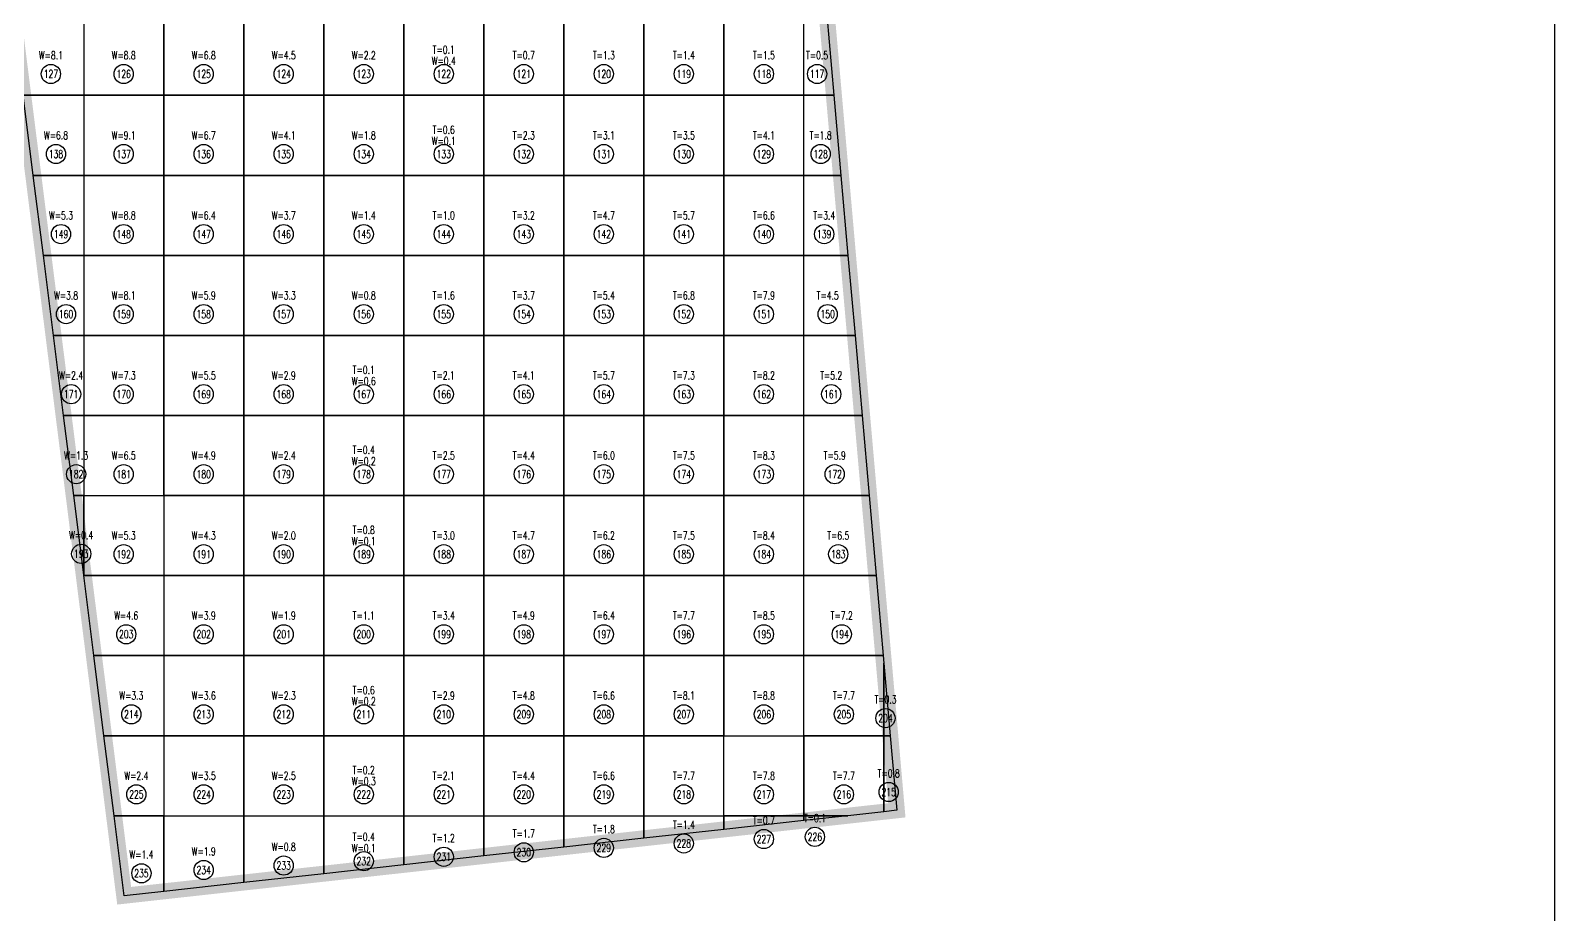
# Model space of a CAD drawing. Extents: x 4283 to 40403, y 1134 to 1764.
# Drawn here: x 15885.4 to 15972, y 1574.7 to 1624.9 of the extents above; entities that cross this region are included whole.
import ezdxf
from ezdxf.enums import TextEntityAlignment as Align

# ---------------------------------------------------------------- set-up
doc = ezdxf.new("R2010")
doc.units = 0
for name, color, linetype in [('tdz_17-5方格网', 2, 'Continuous'), ('tdz_17-5方格网计算', 7, 'Continuous'), ('tdz_土方计算图', 7, 'Continuous'), ('tdz_格田', 6, 'Continuous')]:
    doc.layers.add(name, color=color, linetype=linetype)
doc.styles.add('GLandNum', font='txt_____.ttf', dxfattribs={"width": 0.7, "height": 0.5})

msp = doc.modelspace()

# ---------------------------------------------------------------- linework, layer by layer
at = {"layer": 'tdz_17-5方格网', "linetype": 'Continuous'}
for points in [[(15884.431, 1625.722, 3084.859), (15888.44, 1625.722, 3084.795), (15888.44, 1621.176, 3084.819), (15885.005, 1621.176, 3084.844)], [(15888.44, 1625.722, 3084.795), (15888.44, 1621.176, 3084.819), (15892.986, 1621.176, 3084.695), (15892.986, 1625.722, 3084.672)], [(15892.986, 1625.722, 3084.672), (15892.986, 1621.176, 3084.695), (15897.531, 1621.176, 3084.539), (15897.531, 1625.722, 3084.551)], [(15897.531, 1625.722, 3084.551), (15897.531, 1621.176, 3084.539), (15902.077, 1621.176, 3084.397), (15902.077, 1625.722, 3084.409)], [(15902.077, 1625.722, 3084.409), (15902.077, 1621.176, 3084.397), (15906.622, 1621.176, 3084.25), (15906.622, 1625.722, 3084.272)], [(15906.622, 1625.722, 3084.272), (15906.622, 1621.176, 3084.25), (15911.168, 1621.176, 3084.121), (15911.168, 1625.722, 3084.179)], [(15911.168, 1625.722, 3084.179), (15911.168, 1621.176, 3084.121), (15915.713, 1621.176, 3084.028), (15915.713, 1625.722, 3084.085)], [(15915.713, 1625.722, 3084.085), (15915.713, 1621.176, 3084.028), (15920.259, 1621.176, 3083.976), (15920.259, 1625.722, 3084.009)], [(15920.259, 1625.722, 3084.009), (15920.259, 1621.176, 3083.976), (15924.804, 1621.176, 3083.907), (15924.804, 1625.722, 3083.96)], [(15924.804, 1625.722, 3083.96), (15924.804, 1621.176, 3083.907), (15929.349, 1621.176, 3083.821), (15929.349, 1625.722, 3083.912)], [(15929.349, 1625.722, 3083.912), (15930.655, 1625.722, 3083.909), (15931.055, 1621.176, 3083.808), (15929.349, 1621.176, 3083.821)], [(15885.005, 1621.176, 3084.844), (15888.44, 1621.176, 3084.819), (15888.44, 1616.631, 3084.826), (15885.578, 1616.631, 3084.829)], [(15888.44, 1621.176, 3084.819), (15888.44, 1616.631, 3084.826), (15892.986, 1616.631, 3084.699), (15892.986, 1621.176, 3084.695)], [(15892.986, 1621.176, 3084.695), (15892.986, 1616.631, 3084.699), (15897.531, 1616.631, 3084.527), (15897.531, 1621.176, 3084.539)], [(15897.531, 1621.176, 3084.539), (15897.531, 1616.631, 3084.527), (15902.077, 1616.631, 3084.385), (15902.077, 1621.176, 3084.397)], [(15902.077, 1621.176, 3084.397), (15902.077, 1616.631, 3084.385), (15906.622, 1616.631, 3084.244), (15906.622, 1621.176, 3084.25)], [(15906.622, 1621.176, 3084.25), (15906.622, 1616.631, 3084.244), (15911.168, 1616.631, 3084.095), (15911.168, 1621.176, 3084.121)], [(15911.168, 1621.176, 3084.121), (15911.168, 1616.631, 3084.095), (15915.713, 1616.631, 3083.97), (15915.713, 1621.176, 3084.028)], [(15915.713, 1621.176, 3084.028), (15915.713, 1616.631, 3083.97), (15920.259, 1616.631, 3083.885), (15920.259, 1621.176, 3083.976)], [(15920.259, 1621.176, 3083.976), (15920.259, 1616.631, 3083.885), (15924.804, 1616.631, 3083.798), (15924.804, 1621.176, 3083.907)], [(15924.804, 1621.176, 3083.907), (15924.804, 1616.631, 3083.798), (15929.349, 1616.631, 3083.712), (15929.349, 1621.176, 3083.821)], [(15929.349, 1621.176, 3083.821), (15931.055, 1621.176, 3083.808), (15931.456, 1616.631, 3083.695), (15929.349, 1616.631, 3083.712)], [(15885.578, 1616.631, 3084.829), (15888.44, 1616.631, 3084.826), (15888.44, 1612.085, 3084.802), (15886.152, 1612.085, 3084.802)], [(15888.44, 1616.631, 3084.826), (15888.44, 1612.085, 3084.802), (15892.986, 1612.085, 3084.684), (15892.986, 1616.631, 3084.699)], [(15892.986, 1616.631, 3084.699), (15892.986, 1612.085, 3084.684), (15897.531, 1612.085, 3084.518), (15897.531, 1616.631, 3084.527)], [(15897.531, 1616.631, 3084.527), (15897.531, 1612.085, 3084.518), (15902.077, 1612.085, 3084.374), (15902.077, 1616.631, 3084.385)], [(15902.077, 1616.631, 3084.385), (15902.077, 1612.085, 3084.374), (15906.622, 1612.085, 3084.229), (15906.622, 1616.631, 3084.244)], [(15906.622, 1616.631, 3084.244), (15906.622, 1612.085, 3084.229), (15911.168, 1612.085, 3084.078), (15911.168, 1616.631, 3084.095)], [(15911.168, 1616.631, 3084.095), (15911.168, 1612.085, 3084.078), (15915.713, 1612.085, 3083.952), (15915.713, 1616.631, 3083.97)], [(15915.713, 1616.631, 3083.97), (15915.713, 1612.085, 3083.952), (15920.259, 1612.085, 3083.836), (15920.259, 1616.631, 3083.885)], [(15920.259, 1616.631, 3083.885), (15920.259, 1612.085, 3083.836), (15924.804, 1612.085, 3083.738), (15924.804, 1616.631, 3083.798)], [(15924.804, 1616.631, 3083.798), (15924.804, 1612.085, 3083.738), (15929.349, 1612.085, 3083.641), (15929.349, 1616.631, 3083.712)], [(15929.349, 1616.631, 3083.712), (15931.456, 1616.631, 3083.695), (15931.856, 1612.085, 3083.636), (15929.349, 1612.085, 3083.641)], [(15886.152, 1612.085, 3084.802), (15888.44, 1612.085, 3084.802), (15888.44, 1607.54, 3084.77), (15886.725, 1607.54, 3084.77)], [(15888.44, 1612.085, 3084.802), (15888.44, 1607.54, 3084.77), (15892.986, 1607.54, 3084.672), (15892.986, 1612.085, 3084.684)], [(15892.986, 1612.085, 3084.684), (15892.986, 1607.54, 3084.672), (15897.531, 1607.54, 3084.505), (15897.531, 1612.085, 3084.518)], [(15897.531, 1612.085, 3084.518), (15897.531, 1607.54, 3084.505), (15902.077, 1607.54, 3084.365), (15902.077, 1612.085, 3084.374)], [(15902.077, 1612.085, 3084.374), (15902.077, 1607.54, 3084.365), (15906.622, 1607.54, 3084.212), (15906.622, 1612.085, 3084.229)], [(15906.622, 1612.085, 3084.229), (15906.622, 1607.54, 3084.212), (15911.168, 1607.54, 3084.061), (15911.168, 1612.085, 3084.078)], [(15911.168, 1612.085, 3084.078), (15911.168, 1607.54, 3084.061), (15915.713, 1607.54, 3083.943), (15915.713, 1612.085, 3083.952)], [(15915.713, 1612.085, 3083.952), (15915.713, 1607.54, 3083.943), (15920.259, 1607.54, 3083.825), (15920.259, 1612.085, 3083.836)], [(15920.259, 1612.085, 3083.836), (15920.259, 1607.54, 3083.825), (15924.804, 1607.54, 3083.705), (15924.804, 1612.085, 3083.738)], [(15924.804, 1612.085, 3083.738), (15924.804, 1607.54, 3083.705), (15929.349, 1607.54, 3083.636), (15929.349, 1612.085, 3083.641)], [(15929.349, 1612.085, 3083.641), (15931.856, 1612.085, 3083.636), (15932.256, 1607.54, 3083.636), (15929.349, 1607.54, 3083.636)], [(15886.725, 1607.54, 3084.77), (15888.44, 1607.54, 3084.77), (15888.44, 1602.994, 3084.737), (15887.299, 1602.994, 3084.738)], [(15888.44, 1607.54, 3084.77), (15888.44, 1602.994, 3084.737), (15892.986, 1602.994, 3084.652), (15892.986, 1607.54, 3084.672)], [(15892.986, 1607.54, 3084.672), (15892.986, 1602.994, 3084.652), (15897.531, 1602.994, 3084.496), (15897.531, 1607.54, 3084.505)], [(15897.531, 1607.54, 3084.505), (15897.531, 1602.994, 3084.496), (15902.077, 1602.994, 3084.347), (15902.077, 1607.54, 3084.365)], [(15902.077, 1607.54, 3084.365), (15902.077, 1602.994, 3084.347), (15906.622, 1602.994, 3084.194), (15906.622, 1607.54, 3084.212)], [(15906.622, 1607.54, 3084.212), (15906.622, 1602.994, 3084.194), (15911.168, 1602.994, 3084.052), (15911.168, 1607.54, 3084.061)], [(15911.168, 1607.54, 3084.061), (15911.168, 1602.994, 3084.052), (15915.713, 1602.994, 3083.934), (15915.713, 1607.54, 3083.943)], [(15915.713, 1607.54, 3083.943), (15915.713, 1602.994, 3083.934), (15920.259, 1602.994, 3083.815), (15920.259, 1607.54, 3083.825)], [(15920.259, 1607.54, 3083.825), (15920.259, 1602.994, 3083.815), (15924.804, 1602.994, 3083.699), (15924.804, 1607.54, 3083.705)], [(15924.804, 1607.54, 3083.705), (15924.804, 1602.994, 3083.699), (15929.349, 1602.994, 3083.636), (15929.349, 1607.54, 3083.636)], [(15929.349, 1607.54, 3083.636), (15932.256, 1607.54, 3083.636), (15932.656, 1602.994, 3083.636), (15929.349, 1602.994, 3083.636)], [(15887.299, 1602.994, 3084.738), (15888.44, 1602.994, 3084.737), (15888.44, 1598.449, 3084.705), (15887.873, 1598.449, 3084.705)], [(15888.44, 1602.994, 3084.737), (15888.44, 1598.449, 3084.705), (15892.986, 1598.449, 3084.623), (15892.986, 1602.994, 3084.652)], [(15892.986, 1602.994, 3084.652), (15892.986, 1598.449, 3084.623), (15897.531, 1598.449, 3084.482), (15897.531, 1602.994, 3084.496)], [(15897.531, 1602.994, 3084.496), (15897.531, 1598.449, 3084.482), (15902.077, 1598.449, 3084.329), (15902.077, 1602.994, 3084.347)], [(15902.077, 1602.994, 3084.347), (15902.077, 1598.449, 3084.329), (15906.622, 1598.449, 3084.176), (15906.622, 1602.994, 3084.194)], [(15906.622, 1602.994, 3084.194), (15906.622, 1598.449, 3084.176), (15911.168, 1598.449, 3084.043), (15911.168, 1602.994, 3084.052)], [(15911.168, 1602.994, 3084.052), (15911.168, 1598.449, 3084.043), (15915.713, 1598.449, 3083.925), (15915.713, 1602.994, 3083.934)], [(15915.713, 1602.994, 3083.934), (15915.713, 1598.449, 3083.925), (15920.259, 1598.449, 3083.811), (15920.259, 1602.994, 3083.815)], [(15920.259, 1602.994, 3083.815), (15920.259, 1598.449, 3083.811), (15924.804, 1598.449, 3083.707), (15924.804, 1602.994, 3083.699)], [(15924.804, 1602.994, 3083.699), (15924.804, 1598.449, 3083.707), (15929.349, 1598.449, 3083.636), (15929.349, 1602.994, 3083.636)], [(15929.349, 1602.994, 3083.636), (15932.656, 1602.994, 3083.636), (15933.057, 1598.449, 3083.636), (15929.349, 1598.449, 3083.636)], [(15887.873, 1598.449, 3084.705), (15888.44, 1598.449, 3084.705), (15888.44, 1593.949, 3084.674)], [(15888.44, 1593.949, 3084.674), (15888.44, 1598.449, 3084.705), (15892.986, 1598.449, 3084.623), (15892.986, 1593.903, 3084.595), (15888.446, 1593.903, 3084.674)], [(15892.986, 1598.449, 3084.623), (15892.986, 1593.903, 3084.595), (15897.531, 1593.903, 3084.484), (15897.531, 1598.449, 3084.482)], [(15897.531, 1598.449, 3084.482), (15897.531, 1593.903, 3084.484), (15902.077, 1593.903, 3084.312), (15902.077, 1598.449, 3084.329)], [(15902.077, 1598.449, 3084.329), (15902.077, 1593.903, 3084.312), (15906.622, 1593.903, 3084.159), (15906.622, 1598.449, 3084.176)], [(15906.622, 1598.449, 3084.176), (15906.622, 1593.903, 3084.159), (15911.168, 1593.903, 3084.034), (15911.168, 1598.449, 3084.043)], [(15911.168, 1598.449, 3084.043), (15911.168, 1593.903, 3084.034), (15915.713, 1593.903, 3083.922), (15915.713, 1598.449, 3083.925)], [(15915.713, 1598.449, 3083.925), (15915.713, 1593.903, 3083.922), (15920.259, 1593.903, 3083.818), (15920.259, 1598.449, 3083.811)], [(15920.259, 1598.449, 3083.811), (15920.259, 1593.903, 3083.818), (15924.804, 1593.903, 3083.707), (15924.804, 1598.449, 3083.707)], [(15924.804, 1598.449, 3083.707), (15924.804, 1593.903, 3083.707), (15929.349, 1593.903, 3083.636), (15929.349, 1598.449, 3083.636)], [(15929.349, 1598.449, 3083.636), (15933.057, 1598.449, 3083.636), (15933.457, 1593.903, 3083.636), (15929.349, 1593.903, 3083.636)], [(15888.446, 1593.903, 3084.674), (15892.986, 1593.903, 3084.595), (15892.986, 1589.358, 3084.566), (15889.02, 1589.358, 3084.642)], [(15892.986, 1593.903, 3084.595), (15892.986, 1589.358, 3084.566), (15897.531, 1589.358, 3084.486), (15897.531, 1593.903, 3084.484)], [(15897.531, 1593.903, 3084.484), (15897.531, 1589.358, 3084.486), (15902.077, 1589.358, 3084.33), (15902.077, 1593.903, 3084.312)], [(15902.077, 1593.903, 3084.312), (15902.077, 1589.358, 3084.33), (15906.622, 1589.358, 3084.143), (15906.622, 1593.903, 3084.159)], [(15906.622, 1593.903, 3084.159), (15906.622, 1589.358, 3084.143), (15911.168, 1589.358, 3084.032), (15911.168, 1593.903, 3084.034)], [(15911.168, 1593.903, 3084.034), (15911.168, 1589.358, 3084.032), (15915.713, 1589.358, 3083.92), (15915.713, 1593.903, 3083.922)], [(15915.713, 1593.903, 3083.922), (15915.713, 1589.358, 3083.92), (15920.259, 1589.358, 3083.807), (15920.259, 1593.903, 3083.818)], [(15920.259, 1593.903, 3083.818), (15920.259, 1589.358, 3083.807), (15924.804, 1589.358, 3083.697), (15924.804, 1593.903, 3083.707)], [(15924.804, 1593.903, 3083.707), (15924.804, 1589.358, 3083.697), (15929.349, 1589.358, 3083.636), (15929.349, 1593.903, 3083.636)], [(15929.349, 1593.903, 3083.636), (15933.457, 1593.903, 3083.636), (15933.857, 1589.358, 3083.636), (15929.349, 1589.358, 3083.636)], [(15889.02, 1589.358, 3084.642), (15892.986, 1589.358, 3084.566), (15892.986, 1584.812, 3084.545), (15889.593, 1584.812, 3084.61)], [(15892.986, 1589.358, 3084.566), (15892.986, 1584.812, 3084.545), (15897.531, 1584.812, 3084.515), (15897.531, 1589.358, 3084.486)], [(15897.531, 1589.358, 3084.486), (15897.531, 1584.812, 3084.515), (15902.077, 1584.812, 3084.351), (15902.077, 1589.358, 3084.33)], [(15902.077, 1589.358, 3084.33), (15902.077, 1584.812, 3084.351), (15906.622, 1584.812, 3084.211), (15906.622, 1589.358, 3084.143)], [(15906.622, 1589.358, 3084.143), (15906.622, 1584.812, 3084.211), (15911.168, 1584.812, 3084.071), (15911.168, 1589.358, 3084.032)], [(15911.168, 1589.358, 3084.032), (15911.168, 1584.812, 3084.071), (15915.713, 1584.812, 3083.915), (15915.713, 1589.358, 3083.92)], [(15915.713, 1589.358, 3083.92), (15915.713, 1584.812, 3083.915), (15920.259, 1584.812, 3083.802), (15920.259, 1589.358, 3083.807)], [(15920.259, 1589.358, 3083.807), (15920.259, 1584.812, 3083.802), (15924.804, 1584.812, 3083.69), (15924.804, 1589.358, 3083.697)], [(15924.804, 1589.358, 3083.697), (15924.804, 1584.812, 3083.69), (15929.349, 1584.812, 3083.636), (15929.349, 1589.358, 3083.636)], [(15933.895, 1588.929, 3083.636), (15933.895, 1584.812, 3083.636), (15929.349, 1584.812, 3083.636), (15929.349, 1589.358, 3083.636), (15933.857, 1589.358, 3083.636)], [(15934.257, 1584.812, 3083.636), (15933.895, 1584.812, 3083.636), (15933.895, 1588.929, 3083.636)], [(15889.593, 1584.812, 3084.61), (15892.986, 1584.812, 3084.545), (15892.986, 1580.267, 3084.545), (15890.167, 1580.267, 3084.577)], [(15892.986, 1584.812, 3084.545), (15892.986, 1580.267, 3084.545), (15897.531, 1580.267, 3084.496), (15897.531, 1584.812, 3084.515)], [(15897.531, 1584.812, 3084.515), (15897.531, 1580.267, 3084.496), (15902.077, 1580.267, 3084.358), (15902.077, 1584.812, 3084.351)], [(15902.077, 1584.812, 3084.351), (15902.077, 1580.267, 3084.358), (15906.622, 1580.267, 3084.219), (15906.622, 1584.812, 3084.211)], [(15906.622, 1584.812, 3084.211), (15906.622, 1580.267, 3084.219), (15911.168, 1580.267, 3084.081), (15911.168, 1584.812, 3084.071)], [(15911.168, 1584.812, 3084.071), (15911.168, 1580.267, 3084.081), (15915.713, 1580.267, 3083.943), (15915.713, 1584.812, 3083.915)], [(15915.713, 1584.812, 3083.915), (15915.713, 1580.267, 3083.943), (15920.259, 1580.267, 3083.805), (15920.259, 1584.812, 3083.802)], [(15920.259, 1584.812, 3083.802), (15920.259, 1580.267, 3083.805), (15924.804, 1580.267, 3083.761), (15924.804, 1584.812, 3083.69)], [(15924.804, 1580.267, 3083.761), (15924.804, 1584.812, 3083.69), (15929.349, 1584.812, 3083.636), (15929.349, 1580.267, 3083.717)], [(15931.854, 1580.267, 3083.694), (15929.349, 1580.267, 3083.717), (15929.349, 1584.812, 3083.636), (15933.895, 1584.812, 3083.636), (15933.895, 1580.493, 3083.652)], [(15933.895, 1584.812, 3083.636), (15934.257, 1584.812, 3083.636), (15934.631, 1580.574, 3083.636), (15933.895, 1580.493, 3083.652)], [(15890.167, 1580.267, 3084.577), (15892.986, 1580.267, 3084.545), (15892.986, 1575.97, 3084.499), (15890.741, 1575.722, 3084.545)], [(15892.986, 1575.97, 3084.499), (15892.986, 1580.267, 3084.545), (15897.531, 1580.267, 3084.496), (15897.531, 1576.472, 3084.405)], [(15897.531, 1576.472, 3084.405), (15897.531, 1580.267, 3084.496), (15902.077, 1580.267, 3084.358), (15902.077, 1576.975, 3084.311)], [(15902.077, 1576.975, 3084.311), (15902.077, 1580.267, 3084.358), (15906.622, 1580.267, 3084.219), (15906.622, 1577.477, 3084.216)], [(15906.622, 1577.477, 3084.216), (15906.622, 1580.267, 3084.219), (15911.168, 1580.267, 3084.081), (15911.168, 1577.98, 3084.123)], [(15911.168, 1577.98, 3084.123), (15911.168, 1580.267, 3084.081), (15915.713, 1580.267, 3083.943), (15915.713, 1578.482, 3084.028)], [(15915.713, 1578.482, 3084.028), (15915.713, 1580.267, 3083.943), (15920.259, 1580.267, 3083.805), (15920.259, 1578.985, 3083.934)], [(15920.259, 1578.985, 3083.934), (15920.259, 1580.267, 3083.805), (15924.804, 1580.267, 3083.761), (15924.804, 1579.488, 3083.84)], [(15924.804, 1579.488, 3083.84), (15924.804, 1580.267, 3083.761), (15929.349, 1580.267, 3083.717), (15929.349, 1579.99, 3083.745)], [(15929.349, 1580.267, 3083.717), (15931.854, 1580.267, 3083.694), (15929.349, 1579.99, 3083.745)]]:
    msp.add_polyline3d(points, close=True, dxfattribs=at)
at = {"layer": 'tdz_17-5方格网计算', "color": 7, "linetype": 'Continuous'}
for centre in [(15886.579, 1622.388), (15890.713, 1622.388), (15895.259, 1622.388), (15899.804, 1622.388), (15904.349, 1622.388), (15908.895, 1622.388), (15913.44, 1622.388), (15917.986, 1622.388), (15922.531, 1622.388), (15927.077, 1622.388), (15930.102, 1622.388), (15886.866, 1617.843), (15890.713, 1617.843), (15895.259, 1617.843), (15899.804, 1617.843), (15904.349, 1617.843), (15908.895, 1617.843), (15913.44, 1617.843), (15917.986, 1617.843), (15922.531, 1617.843), (15927.077, 1617.843), (15930.303, 1617.843), (15887.153, 1613.297), (15890.713, 1613.297), (15895.259, 1613.297), (15899.804, 1613.297), (15904.349, 1613.297), (15908.895, 1613.297), (15913.44, 1613.297), (15917.986, 1613.297), (15922.531, 1613.297), (15927.077, 1613.297), (15930.503, 1613.297), (15887.439, 1608.752), (15890.713, 1608.752), (15895.259, 1608.752), (15899.804, 1608.752), (15904.349, 1608.752), (15908.895, 1608.752), (15913.44, 1608.752), (15917.986, 1608.752), (15922.531, 1608.752), (15927.077, 1608.752), (15930.703, 1608.752), (15887.726, 1604.206), (15890.713, 1604.206), (15895.259, 1604.206), (15899.804, 1604.206), (15904.349, 1604.206), (15908.895, 1604.206), (15913.44, 1604.206), (15917.986, 1604.206), (15922.531, 1604.206), (15927.077, 1604.206), (15930.903, 1604.206), (15888.013, 1599.661), (15890.713, 1599.661), (15895.259, 1599.661), (15899.804, 1599.661), (15904.349, 1599.661), (15908.895, 1599.661), (15913.44, 1599.661), (15917.986, 1599.661), (15922.531, 1599.661), (15927.077, 1599.661), (15931.103, 1599.661), (15888.298, 1595.138), (15890.713, 1595.115), (15895.259, 1595.115), (15899.804, 1595.115), (15904.349, 1595.115), (15908.895, 1595.115), (15913.44, 1595.115), (15917.986, 1595.115), (15922.531, 1595.115), (15927.077, 1595.115), (15931.303, 1595.115), (15890.859, 1590.57), (15895.259, 1590.57), (15899.804, 1590.57), (15904.349, 1590.57), (15908.895, 1590.57), (15913.44, 1590.57), (15917.986, 1590.57), (15922.531, 1590.57), (15927.077, 1590.57), (15931.503, 1590.57), (15891.146, 1586.025), (15895.259, 1586.025), (15899.804, 1586.025), (15904.349, 1586.025), (15908.895, 1586.025), (15913.44, 1586.025), (15917.986, 1586.025), (15922.531, 1586.025), (15927.077, 1586.025), (15931.622, 1586.025), (15933.986, 1585.81), (15891.433, 1581.479), (15895.259, 1581.479), (15899.804, 1581.479), (15904.349, 1581.479), (15908.895, 1581.479), (15913.44, 1581.479), (15917.986, 1581.479), (15922.531, 1581.479), (15927.077, 1581.479), (15931.622, 1581.479), (15934.169, 1581.612), (15922.531, 1578.691), (15927.077, 1578.942), (15929.976, 1579.068), (15904.349, 1577.686), (15908.895, 1577.937), (15913.44, 1578.188), (15917.986, 1578.44), (15891.72, 1576.996), (15895.259, 1577.183), (15899.804, 1577.435)]:
    msp.add_circle(centre, 0.545, dxfattribs=at)
at = {"layer": 'tdz_土方计算图', "linetype": 'Continuous'}
msp.add_lwpolyline([(15971.99, 1674.092), (15971.99, 1514.092)], dxfattribs=at)
at = {"layer": 'tdz_格田', "linetype": 'Continuous', "lineweight": 60, "const_width": 0.909}
msp.add_lwpolyline([(15890.741, 1575.722), (15879.349, 1665.989), (15926.539, 1672.463), (15934.631, 1580.574), (15890.741, 1575.722)], close=True, dxfattribs=at)

# ---------------------------------------------------------------- texts
at = {"layer": 'tdz_17-5方格网计算', "color": 173, "linetype": 'Continuous', "style": 'GLandNum', "width": 0.7}
for s, p in [('W=8.1', (15886.579, 1623.449)), ('W=8.8', (15890.713, 1623.449)), ('W=6.8', (15895.259, 1623.449)), ('W=4.5', (15899.804, 1623.449)), ('W=2.2', (15904.349, 1623.449)), ('W=0.4', (15908.895, 1623.131)), ('W=6.8', (15886.866, 1618.903)), ('W=9.1', (15890.713, 1618.903)), ('W=6.7', (15895.259, 1618.903)), ('W=4.1', (15899.804, 1618.903)), ('W=1.8', (15904.349, 1618.903)), ('W=0.1', (15908.895, 1618.585)), ('W=5.3', (15887.153, 1614.358)), ('W=8.8', (15890.713, 1614.358)), ('W=6.4', (15895.259, 1614.358)), ('W=3.7', (15899.804, 1614.358)), ('W=1.4', (15904.349, 1614.358)), ('W=3.8', (15887.439, 1609.812)), ('W=8.1', (15890.713, 1609.812)), ('W=5.9', (15895.259, 1609.812)), ('W=3.3', (15899.804, 1609.812)), ('W=0.8', (15904.349, 1609.812)), ('W=2.4', (15887.726, 1605.267)), ('W=7.3', (15890.713, 1605.267)), ('W=5.5', (15895.259, 1605.267)), ('W=2.9', (15899.804, 1605.267)), ('W=0.6', (15904.349, 1604.949)), ('W=1.3', (15888.013, 1600.722)), ('W=6.5', (15890.713, 1600.722)), ('W=4.9', (15895.259, 1600.722)), ('W=2.4', (15899.804, 1600.722)), ('W=0.2', (15904.349, 1600.403)), ('W=0.4', (15888.298, 1596.199)), ('W=5.3', (15890.713, 1596.176)), ('W=4.3', (15895.259, 1596.176)), ('W=2.0', (15899.804, 1596.176)), ('W=0.1', (15904.349, 1595.858)), ('W=4.6', (15890.859, 1591.631)), ('W=3.9', (15895.259, 1591.631)), ('W=1.9', (15899.804, 1591.631)), ('W=3.3', (15891.146, 1587.085)), ('W=3.6', (15895.259, 1587.085)), ('W=2.3', (15899.804, 1587.085)), ('W=0.2', (15904.349, 1586.767)), ('W=2.4', (15891.433, 1582.54)), ('W=3.5', (15895.259, 1582.54)), ('W=2.5', (15899.804, 1582.54)), ('W=0.3', (15904.349, 1582.222)), ('W=1.4', (15891.72, 1578.056)), ('W=1.9', (15895.259, 1578.244)), ('W=0.8', (15899.804, 1578.495)), ('W=0.1', (15904.349, 1578.428))]:
    msp.add_text(s, height=0.4545, dxfattribs=at).set_placement(p, align=Align.MIDDLE_CENTER)
at = {"layer": 'tdz_17-5方格网计算', "color": 2, "linetype": 'Continuous', "style": 'GLandNum', "width": 0.7}
for s, p in [('T=0.1', (15908.895, 1623.767)), ('T=0.7', (15913.44, 1623.449)), ('T=1.3', (15917.986, 1623.449)), ('T=1.4', (15922.531, 1623.449)), ('T=1.5', (15927.077, 1623.449)), ('T=0.5', (15930.102, 1623.449)), ('T=0.6', (15908.895, 1619.222)), ('T=2.3', (15913.44, 1618.903)), ('T=3.1', (15917.986, 1618.903)), ('T=3.5', (15922.531, 1618.903)), ('T=4.1', (15927.077, 1618.903)), ('T=1.8', (15930.303, 1618.903)), ('T=1.0', (15908.895, 1614.358)), ('T=3.2', (15913.44, 1614.358)), ('T=4.7', (15917.986, 1614.358)), ('T=5.7', (15922.531, 1614.358)), ('T=6.6', (15927.077, 1614.358)), ('T=3.4', (15930.503, 1614.358)), ('T=1.6', (15908.895, 1609.812)), ('T=3.7', (15913.44, 1609.812)), ('T=5.4', (15917.986, 1609.812)), ('T=6.8', (15922.531, 1609.812)), ('T=7.9', (15927.077, 1609.812)), ('T=4.5', (15930.703, 1609.812)), ('T=0.1', (15904.349, 1605.585)), ('T=2.1', (15908.895, 1605.267)), ('T=4.1', (15913.44, 1605.267)), ('T=5.7', (15917.986, 1605.267)), ('T=7.3', (15922.531, 1605.267)), ('T=8.2', (15927.077, 1605.267)), ('T=5.2', (15930.903, 1605.267)), ('T=0.4', (15904.349, 1601.04)), ('T=2.5', (15908.895, 1600.722)), ('T=4.4', (15913.44, 1600.722)), ('T=6.0', (15917.986, 1600.722)), ('T=7.5', (15922.531, 1600.722)), ('T=8.3', (15927.077, 1600.722)), ('T=5.9', (15931.103, 1600.722)), ('T=0.8', (15904.349, 1596.494)), ('T=3.0', (15908.895, 1596.176)), ('T=4.7', (15913.44, 1596.176)), ('T=6.2', (15917.986, 1596.176)), ('T=7.5', (15922.531, 1596.176)), ('T=8.4', (15927.077, 1596.176)), ('T=6.5', (15931.303, 1596.176)), ('T=1.1', (15904.349, 1591.631)), ('T=3.4', (15908.895, 1591.631)), ('T=4.9', (15913.44, 1591.631)), ('T=6.4', (15917.986, 1591.631)), ('T=7.7', (15922.531, 1591.631)), ('T=8.5', (15927.077, 1591.631)), ('T=7.2', (15931.503, 1591.631)), ('T=0.6', (15904.349, 1587.403)), ('T=2.9', (15908.895, 1587.085)), ('T=4.8', (15913.44, 1587.085)), ('T=6.6', (15917.986, 1587.085)), ('T=8.1', (15922.531, 1587.085)), ('T=8.8', (15927.077, 1587.085)), ('T=7.7', (15931.622, 1587.085)), ('T=0.3', (15933.986, 1586.871)), ('T=0.2', (15904.349, 1582.858)), ('T=2.1', (15908.895, 1582.54)), ('T=4.4', (15913.44, 1582.54)), ('T=6.6', (15917.986, 1582.54)), ('T=7.7', (15922.531, 1582.54)), ('T=7.8', (15927.077, 1582.54)), ('T=7.7', (15931.622, 1582.54)), ('T=0.8', (15934.169, 1582.673)), ('T=1.4', (15922.531, 1579.752)), ('T=0.7', (15927.077, 1580.003)), ('T=0.1', (15929.976, 1580.129)), ('T=0.4', (15904.349, 1579.065)), ('T=1.2', (15908.895, 1578.998)), ('T=1.7', (15913.44, 1579.249)), ('T=1.8', (15917.986, 1579.5))]:
    msp.add_text(s, height=0.4545, dxfattribs=at).set_placement(p, align=Align.MIDDLE_CENTER)
at = {"layer": 'tdz_17-5方格网计算', "color": 7, "linetype": 'Continuous', "style": 'GLandNum', "width": 0.7}
for s, p in [('127', (15886.579, 1622.388)), ('126', (15890.713, 1622.388)), ('125', (15895.259, 1622.388)), ('124', (15899.804, 1622.388)), ('123', (15904.349, 1622.388)), ('122', (15908.895, 1622.388)), ('121', (15913.44, 1622.388)), ('120', (15917.986, 1622.388)), ('119', (15922.531, 1622.388)), ('118', (15927.077, 1622.388)), ('117', (15930.102, 1622.388)), ('138', (15886.866, 1617.843)), ('137', (15890.713, 1617.843)), ('136', (15895.259, 1617.843)), ('135', (15899.804, 1617.843)), ('134', (15904.349, 1617.843)), ('133', (15908.895, 1617.843)), ('132', (15913.44, 1617.843)), ('131', (15917.986, 1617.843)), ('130', (15922.531, 1617.843)), ('129', (15927.077, 1617.843)), ('128', (15930.303, 1617.843)), ('149', (15887.153, 1613.297)), ('148', (15890.713, 1613.297)), ('147', (15895.259, 1613.297)), ('146', (15899.804, 1613.297)), ('145', (15904.349, 1613.297)), ('144', (15908.895, 1613.297)), ('143', (15913.44, 1613.297)), ('142', (15917.986, 1613.297)), ('141', (15922.531, 1613.297)), ('140', (15927.077, 1613.297)), ('139', (15930.503, 1613.297)), ('160', (15887.439, 1608.752)), ('159', (15890.713, 1608.752)), ('158', (15895.259, 1608.752)), ('157', (15899.804, 1608.752)), ('156', (15904.349, 1608.752)), ('155', (15908.895, 1608.752)), ('154', (15913.44, 1608.752)), ('153', (15917.986, 1608.752)), ('152', (15922.531, 1608.752)), ('151', (15927.077, 1608.752)), ('150', (15930.703, 1608.752)), ('171', (15887.726, 1604.206)), ('170', (15890.713, 1604.206)), ('169', (15895.259, 1604.206)), ('168', (15899.804, 1604.206)), ('167', (15904.349, 1604.206)), ('166', (15908.895, 1604.206)), ('165', (15913.44, 1604.206)), ('164', (15917.986, 1604.206)), ('163', (15922.531, 1604.206)), ('162', (15927.077, 1604.206)), ('161', (15930.903, 1604.206)), ('182', (15888.013, 1599.661)), ('181', (15890.713, 1599.661)), ('180', (15895.259, 1599.661)), ('179', (15899.804, 1599.661)), ('178', (15904.349, 1599.661)), ('177', (15908.895, 1599.661)), ('176', (15913.44, 1599.661)), ('175', (15917.986, 1599.661)), ('174', (15922.531, 1599.661)), ('173', (15927.077, 1599.661)), ('172', (15931.103, 1599.661)), ('193', (15888.298, 1595.138)), ('192', (15890.713, 1595.115)), ('191', (15895.259, 1595.115)), ('190', (15899.804, 1595.115)), ('189', (15904.349, 1595.115)), ('188', (15908.895, 1595.115)), ('187', (15913.44, 1595.115)), ('186', (15917.986, 1595.115)), ('185', (15922.531, 1595.115)), ('184', (15927.077, 1595.115)), ('183', (15931.303, 1595.115)), ('203', (15890.859, 1590.57)), ('202', (15895.259, 1590.57)), ('201', (15899.804, 1590.57)), ('200', (15904.349, 1590.57)), ('199', (15908.895, 1590.57)), ('198', (15913.44, 1590.57)), ('197', (15917.986, 1590.57)), ('196', (15922.531, 1590.57)), ('195', (15927.077, 1590.57)), ('194', (15931.503, 1590.57)), ('214', (15891.146, 1586.025)), ('213', (15895.259, 1586.025)), ('212', (15899.804, 1586.025)), ('211', (15904.349, 1586.025)), ('210', (15908.895, 1586.025)), ('209', (15913.44, 1586.025)), ('208', (15917.986, 1586.025)), ('207', (15922.531, 1586.025)), ('206', (15927.077, 1586.025)), ('205', (15931.622, 1586.025)), ('204', (15933.986, 1585.81)), ('225', (15891.433, 1581.479)), ('224', (15895.259, 1581.479)), ('223', (15899.804, 1581.479)), ('222', (15904.349, 1581.479)), ('221', (15908.895, 1581.479)), ('220', (15913.44, 1581.479)), ('219', (15917.986, 1581.479)), ('218', (15922.531, 1581.479)), ('217', (15927.077, 1581.479)), ('216', (15931.622, 1581.479)), ('215', (15934.169, 1581.612)), ('227', (15927.077, 1578.942)), ('226', (15929.976, 1579.068)), ('230', (15913.44, 1578.188)), ('229', (15917.986, 1578.44)), ('228', (15922.531, 1578.691)), ('234', (15895.259, 1577.183)), ('233', (15899.804, 1577.435)), ('232', (15904.349, 1577.686)), ('231', (15908.895, 1577.937)), ('235', (15891.72, 1576.996))]:
    msp.add_text(s, height=0.4545, dxfattribs=at).set_placement(p, align=Align.MIDDLE_CENTER)

doc.saveas('drawing.dxf')
